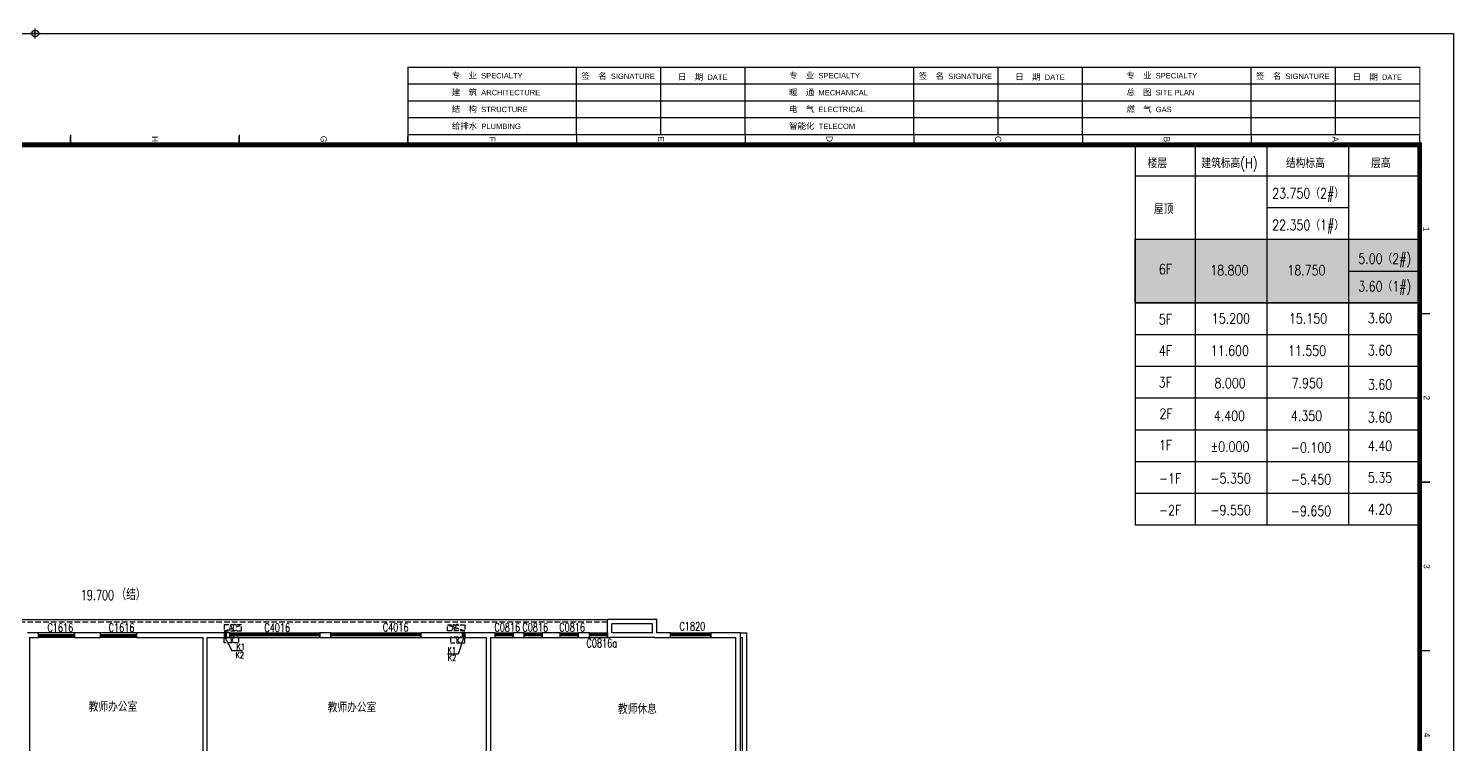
# Model space of a CAD drawing. Extents: x 447078 to 1776277, y 243534 to 519428.
# Drawn here: x 1568507 to 1631882, y 487581 to 519428 of the extents above; entities that cross this region are included whole.
import ezdxf
from ezdxf.enums import TextEntityAlignment as Align

# ---------------------------------------------------------------- set-up
doc = ezdxf.new("R2010")
doc.units = 0
doc.header["$LTSCALE"] = 1000
doc.header["$MEASUREMENT"] = 0
for name, pattern in [('AP-02-RETAIL$0$DASH', [0.35, 0.25, -0.1]), ('DASH', [0.35, 0.25, -0.1]), ('HIDDEN3', [1.905, 1.27, -0.635])]:
    doc.linetypes.add(name, pattern=pattern)
for name, color, linetype in [('A-APRO', 11, 'Continuous'), ('A-EQPM-MECH', 191, 'Continuous'), ('A-FIXT-DASH', 211, 'HIDDEN3'), ('A-OVER', 23, 'Continuous'), ('A-WALL', 140, 'Continuous'), ('A-WALL-HATH', 8, 'Continuous'), ('A-WIND', 2, 'Continuous'), ('A-WIND-IDEN', 4, 'Continuous'), ('G-0-XREF', 2, 'Continuous'), ('G-ANNO-NOTE', 80, 'Continuous'), ('图框CCDI_B0GA0+0.00$0$G-ANNO-TEXT', 33, 'Continuous'), ('图框CCDI_B0GA0+0.00$0$G-BORD', 3, 'Continuous')]:
    doc.layers.add(name, color=color, linetype=linetype)
doc.styles.add('_TCH_DIM', font='SIMPLEX', dxfattribs={"bigfont": 'GBCBIG'})
doc.styles.add('_TCH_WINDOW', font='SIMPLEX', dxfattribs={"height": 3.5, "bigfont": 'GBCBIG'})
doc.styles.add('CCDI-TOG-02', font='simplex.shx', dxfattribs={"width": 0.8, "bigfont": 'zjdz.shx'})
doc.styles.add('CCDI_T_G02', font='simplex.shx', dxfattribs={"width": 0.8, "bigfont": 'zjdz.shx'})
doc.styles.add('Note$0$CCDI-TOG-02', font='simplex.shx', dxfattribs={"width": 0.8, "bigfont": 'zjdz.shx'})
doc.styles.add('图框CCDI_B0GA0+0.00$0$CCDI_T_G01', font='')
doc.styles.get('图框CCDI_B0GA0+0.00$0$CCDI_T_G01').set_extended_font_data('Arial')

# ---------------------------------------------------------------- blocks, each defined once
blk = doc.blocks.new('图框CCDI_B0GA0+0.00$0$MidPoitent')
for p, q in [((-1.5, 0), (1.5, 0)), ((0, -1.5), (0, 1.5))]:
    blk.add_line(p, q)
blk.add_circle((0, 0), 1)
blk = doc.blocks.new('图框CCDI_B0GA0+0.00')
at = {"layer": '图框CCDI_B0GA0+0.00$0$G-BORD'}
for p, q in [((8300, 83150), (8300, 83400)), ((13300, 83150), (13300, 83400)), ((1500, 83100), (1500, 53100)), ((2000, 83100), (2000, 53100)), ((2500, 83100), (2500, 53100)), ((3300, 83100), (3050, 83100)), ((3300, 83100), (3050, 83100)), ((3000, 80600), (1000, 80600)), ((3000, 78100), (1000, 78100)), ((3050, 78100), (3300, 78100)), ((3000, 73100), (1000, 73100)), ((3050, 73100), (3300, 73100)), ((3000, 70600), (1000, 70600)), ((3000, 68100), (1000, 68100)), ((3050, 68100), (3300, 68100)), ((3000, 63100), (1000, 63100)), ((3050, 63100), (3300, 63100)), ((3000, 60600), (1000, 60600)), ((3000, 58100), (1000, 58100)), ((3050, 58100), (3300, 58100)), ((3300, 53100), (3050, 53100)), ((3300, 53100), (3050, 53100)), ((3300, 48100), (3050, 48100)), ((3300, 48100), (3050, 48100)), ((3300, 43100), (3050, 43100)), ((3300, 43100), (3050, 43100))]:
    blk.add_line(p, q, dxfattribs=at)
blk.add_lwpolyline([(0, 84100), (118900, 84100), (118900, 0), (0, 0)], close=True, dxfattribs=at)
at = {"layer": '图框CCDI_B0GA0+0.00$0$G-BORD', "const_width": 35}
for points in [[(8300, 83400), (8300, 83100)], [(13300, 83400), (13300, 83100)], [(18300, 83100), (18300, 83400)], [(3000, 83100), (3000, 53100)], [(3300, 83100), (3300, 63100)], [(3300, 78100), (3000, 78100)], [(3300, 73100), (3000, 73100)], [(3300, 68100), (3000, 68100)], [(3300, 63100), (3000, 63100)], [(3300, 58100), (3000, 58100)], [(3300, 48100), (3000, 48100)], [(3300, 43100), (3000, 43100)]]:
    blk.add_lwpolyline(points, dxfattribs=at)
at = {"layer": '图框CCDI_B0GA0+0.00$0$G-BORD'}
blk.add_lwpolyline([(3300, 83100, 35, 35, 0), (1000, 83100, 35, 35, 0), (1000, 53100, 35, 35, 0), (3300, 53100, 0, 0, 0)], format="xyseb", dxfattribs=at)
at = {"layer": '图框CCDI_B0GA0+0.00$0$G-BORD', "const_width": 140}
blk.add_lwpolyline([(3300, 83100), (117900, 83100), (117900, 1000), (3300, 1000)], close=True, dxfattribs=at)
at = {"layer": '图框CCDI_B0GA0+0.00$0$G-BORD', "xscale": 100, "yscale": 100, "zscale": 100, "rotation": 180}
blk.add_blockref('图框CCDI_B0GA0+0.00$0$MidPoitent', (0, 42050), dxfattribs=at)
at = {"layer": '图框CCDI_B0GA0+0.00$0$G-ANNO-TEXT', "style": '图框CCDI_B0GA0+0.00$0$CCDI_T_G01'}
for s, p in [('1', (5800, 83295)), ('2', (10800, 83309)), ('3', (15800, 83307)), ('4', (20800, 83311)), ('A', (3134, 80600)), ('B', (3137, 75600)), ('C', (3129, 70600)), ('D', (3126, 65600)), ('E', (3128, 60600)), ('F', (3130, 55600)), ('G', (3130, 50600)), ('H', (3130, 45600))]:
    blk.add_text(s, height=180, dxfattribs=at).set_placement(p, align=Align.MIDDLE_CENTER)
at = {"layer": '图框CCDI_B0GA0+0.00$0$G-ANNO-TEXT', "char_height": 200, "rotation": 90, "style": '图框CCDI_B0GA0+0.00$0$CCDI_T_G01'}
for s, insert, width, attachment_point, line_spacing_factor in [('{\\fSimSun|b0|i0|c134|p54;\\H0.9x;日  期 \\fArial|b0|i0|c0|p39;\\H0.8889x;DATE}', (1295, 81841), 2500, 5, 0.96), ('{\\fSimSun|b0|i0|c134|p54;\\H0.9x;签  名 \\fArial|b0|i0|c0|p34;\\H0.8889x;SIGNATURE}', (1268, 78246), 3400, 4, 0.9), ('{\\fSimSun|b0|i0|c134|p54;\\H0.9x;专  业\\fSimSun|b0|i0|c0|p54; \\fArial|b0|i0|c0|p34;\\H0.8889x;SPECIALTY}', (1250, 74400), 5000, 4, 0.9), ('{\\fSimSun|b0|i0|c134|p54;\\H0.9x;总  图\\fSimSun|b0|i0|c0|p54; \\fArial|b0|i0|c0|p34;\\H0.8889x;SITE PLAN}', (1750, 74400), 3400, 4, 0.9), ('{\\fSimSun|b0|i0|c134|p54;\\H0.9x;燃  气\\fSimSun|b0|i0|c0|p54; \\fArial|b0|i0|c0|p34;\\H0.8889x;GAS}', (2250, 74400), 3400, 4, 0.9), ('{\\fSimSun|b0|i0|c134|p54;\\H0.9x;日  期 \\fArial|b0|i0|c0|p39;\\H0.8889x;DATE}', (1295, 71841), 2500, 5, 0.96), ('{\\fSimSun|b0|i0|c134|p54;\\H0.9x;签  名 \\fArial|b0|i0|c0|p34;\\H0.8889x;SIGNATURE}', (1268, 68246), 3400, 4, 0.9), ('{\\fSimSun|b0|i0|c134|p54;\\H0.9x;专  业\\fSimSun|b0|i0|c0|p54; \\fArial|b0|i0|c0|p34;\\H0.8889x;SPECIALTY}', (1250, 64400), 5000, 4, 0.9), ('{\\fSimSun|b0|i0|c134|p54;\\H0.9x;暖  通\\fSimSun|b0|i0|c0|p54; \\fArial|b0|i0|c0|p34;\\H0.8889x;MECHANICAL}', (1755, 64400), 3445.37, 4, 0.9), ('{\\fSimSun|b0|i0|c134|p54;\\H0.9x;电  气\\fSimSun|b0|i0|c0|p54; \\fArial|b0|i0|c0|p34;\\H0.8889x;ELECTRICAL}', (2250, 64400), 3400, 4, 0.9), ('{\\fSimSun|b0|i0|c134|p54;\\H0.9x;智能化\\fSimSun|b0|i0|c0|p54; \\fArial|b0|i0|c0|p34;\\H0.8889x;TELECOM}', (2750, 64400), 3400, 4, 0.9), ('{\\fSimSun|b0|i0|c134|p54;\\H0.9x;日  期 \\fArial|b0|i0|c0|p39;\\H0.8889x;DATE}', (1295, 61841), 2500, 5, 0.96), ('{\\fSimSun|b0|i0|c134|p54;\\H0.9x;签  名 \\fArial|b0|i0|c0|p34;\\H0.8889x;SIGNATURE}', (1268, 58246), 3400, 4, 0.9), ('{\\fSimSun|b0|i0|c134|p54;\\H0.9x;建  筑\\fSimSun|b0|i0|c0|p54; \\fArial|b0|i0|c0|p34;\\H0.8889x;ARCHITECTURE}', (1750, 54400), 5000, 4, 0.9), ('{\\fSimSun|b0|i0|c134|p54;\\H0.9x;结  构\\fSimSun|b0|i0|c0|p54; \\fArial|b0|i0|c0|p34;\\H0.8889x;STRUCTURE}', (2250, 54400), 5000, 4, 0.9), ('{\\fSimSun|b0|i0|c134|p54;\\H0.9x;专  业\\fSimSun|b0|i0|c0|p54; \\fArial|b0|i0|c0|p34;\\H0.8889x;SPECIALTY}', (1250, 54400), 5000, 4, 0.9), ('{\\fSimSun|b0|i0|c134|p54;\\H0.9x;给排水\\fSimSun|b0|i0|c0|p54; \\fArial|b0|i0|c0|p34;\\H0.8889x;PLUMBING}', (2750, 54400), 3400, 4, 0.9)]:
    blk.add_mtext(s, dxfattribs=dict(at, insert=insert, width=width, attachment_point=attachment_point, line_spacing_factor=line_spacing_factor))
blk = doc.blocks.new('cgb')
at = {"layer": 'G-ANNO-NOTE', "ltscale": 5}
for p, q in [((-570, 6400), (6600, 6400)), ((-570, 6400), (-570, -3200)), ((943, 6400), (943, -3200)), ((2743, 6400), (2743, -3200)), ((4800, 6400), (4800, -3200)), ((-570, 5600), (6600, 5600)), ((2743, 4800), (4800, 4800)), ((-570, 4000), (6600, 4000)), ((4800, 3200), (6600, 3200)), ((-570, 2400), (6600, 2400)), ((-570, 1600), (6600, 1600)), ((-570, 800), (6600, 800)), ((-570, 0), (6600, 0)), ((-570, -800), (6600, -800)), ((-570, -1600), (6600, -1600)), ((-570, -2400), (6600, -2400)), ((-570, -3200), (6600, -3200))]:
    blk.add_line(p, q, dxfattribs=at)
at = {"layer": 'G-ANNO-NOTE'}
blk.add_line((6600, 6400), (6600, -3200), dxfattribs=at)
at = {"layer": 'G-ANNO-NOTE', "color": 7, "style": 'CCDI-TOG-02', "width": 0.8}
for s, p in [('楼层', (-258, 5793)), ('建筑标高(H)', (1097, 5793)), ('结构标高', (3227, 5793)), ('层高', (5373, 5793)), ('23.750（2#）', (2881, 5032)), ('屋顶', (-101, 4639)), ('22.350（1#）', (2881, 4232)), ('5.00（2#)', (5050, 3384)), ('6F', (24, 3118)), ('18.800', (1320, 3092)), ('18.750', (3263, 3092)), ('3.60（1#)', (5050, 2687)), ('5F', (24, 1854)), ('15.200', (1360, 1876)), ('15.150', (3304, 1876)), ('3.60', (5293, 1887)), ('4F', (24, 1064)), ('11.600', (1334, 1065)), ('11.550', (3278, 1065)), ('3.60', (5293, 1075)), ('3F', (20, 266)), ('8.000', (1426, 249)), ('7.950', (3370, 249)), ('3.60', (5293, 211)), ('2F', (40, -524)), ('4.400', (1409, -577)), ('4.350', (3353, -577)), ('3.60', (5293, -615)), ('1F', (28, -1316)), ('%%P0.000', (1327, -1352)), ('-0.100', (3353, -1377)), ('4.40', (5293, -1333)), ('-1F', (28, -2156)), ('-5.350', (1327, -2152)), ('-5.450', (3353, -2177)), ('5.35', (5293, -2133)), ('-2F', (28, -2956)), ('-9.550', (1327, -2952)), ('-9.650', (3353, -2977)), ('4.20', (5293, -2933))]:
    blk.add_text(s, height=255, dxfattribs=at).set_placement(p)
blk = doc.blocks.new('KT-SWSN')
at = {"layer": 'A-EQPM-MECH', "linetype": 'DASH', "ltscale": 0.8}
blk.add_line((934546, 493315), (935311, 493581), dxfattribs=at)
for points in [[(934546, 493315), (935311, 493315), (935311, 493581), (934546, 493581)], [(935183, 492788), (934546, 492788), (934546, 493038), (935183, 493038)]]:
    blk.add_lwpolyline(points, close=True, dxfattribs=at)
at = {"layer": 'A-EQPM-MECH'}
blk.add_lwpolyline([(934546, 493013), (934646, 493013), (934646, 493263), (934546, 493263)], close=True, dxfattribs=at)
blk.add_lwpolyline([(934596, 493263), (934596, 493013)], dxfattribs=at)
at = {"layer": 'A-FIXT-DASH'}
blk.add_lwpolyline([(934596, 493013), (934887, 492446), (935357, 492446)], dxfattribs=at)
at = {"layer": 'A-EQPM-MECH', "style": '_TCH_DIM', "width": 0.705882}
blk.add_text('AC', height=297.5, dxfattribs=at).set_placement((934762, 493315))
at = {"layer": 'A-EQPM-MECH', "style": 'Note$0$CCDI-TOG-02', "text_generation_flag": 4, "width": 0.8}
blk.add_text('K', height=200, dxfattribs=at).set_placement((934822, 493006))
at = {"layer": 'A-FIXT-DASH', "style": 'CCDI_T_G02', "width": 0.8}
blk.add_text('K1', height=265.8, dxfattribs=at).set_placement((935094, 492483))
blk = doc.blocks.new('bc-kty')
at = {"layer": 'A-EQPM-MECH', "linetype": 'DASH', "ltscale": 0.8}
blk.add_line((100, 176), (-665, 443), dxfattribs=at)
for points in [[(100, 176), (-665, 176), (-665, 443), (100, 443)], [(-538, -350), (100, -350), (100, -100), (-538, -100)]]:
    blk.add_lwpolyline(points, close=True, dxfattribs=at)
at = {"layer": 'A-EQPM-MECH'}
blk.add_lwpolyline([(100, -125), (0, -125), (0, 125), (100, 125)], close=True, dxfattribs=at)
blk.add_lwpolyline([(50, 125), (50, -125)], dxfattribs=at)
at = {"layer": 'A-FIXT-DASH'}
blk.add_lwpolyline([(50, -125), (-194, -849), (-664, -849)], dxfattribs=at)
at = {"layer": 'A-EQPM-MECH', "style": '_TCH_DIM', "width": 0.705882}
blk.add_text('AC', height=297.5, dxfattribs=at).set_placement((-487, 176))
at = {"layer": 'A-EQPM-MECH', "style": 'Note$0$CCDI-TOG-02', "text_generation_flag": 4, "width": 0.8}
blk.add_text('K', height=200, dxfattribs=at).set_placement((-284, -132))
at = {"layer": 'A-FIXT-DASH', "style": 'CCDI_T_G02', "width": 0.8}
blk.add_text('K1', height=265.8, dxfattribs=at).set_placement((-664, -812))
blk = doc.blocks.new('$TCHSYS$WIN2D')
for p, q in [((-0.5, 0.5), (0.5, 0.5)), ((-0.5, 0.5), (-0.5, -0.5)), ((0.5, 0.5), (0.5, -0.5)), ((0.5, 0.167), (-0.5, 0.167)), ((0.5, -0.167), (-0.5, -0.167)), ((-0.5, -0.5), (0.5, -0.5))]:
    blk.add_line(p, q)

msp = doc.modelspace()

# ---------------------------------------------------------------- hatches: boundary and pattern name
at = {"layer": 'A-WALL-HATH'}
h = msp.add_hatch(color=256, dxfattribs=at)
h.dxf.hatch_style = 1
h.paths.add_polyline_path([(1617728.2, 510052.2), (1630381.5, 510052.2), (1630381.5, 507228.7), (1617728.2, 507228.7)])

# ---------------------------------------------------------------- linework, layer by layer
at = {"layer": 'A-OVER'}
msp.add_line((1541056.6, 493141.4), (1594256.9, 493141.4), dxfattribs=at)
at = {"layer": 'A-OVER', "linetype": 'AP-02-RETAIL$0$DASH'}
msp.add_line((1537656.9, 493041.4), (1594256.9, 493041.4), dxfattribs=at)
at = {"layer": 'A-WALL'}
for p, q in [((1594256.9, 492541.4), (1594256.9, 493141.4)), ((1596456.9, 493141.4), (1594256.9, 493141.4)), ((1596456.9, 492541.4), (1596456.9, 493141.4)), ((1568956.9, 492541.4), (1568456.9, 492541.4)), ((1568956.9, 492341.4), (1568956.9, 492541.4)), ((1571706.9, 492541.4), (1570556.9, 492541.4)), ((1570556.9, 492541.4), (1570556.9, 492341.4)), ((1571706.9, 492341.4), (1571706.9, 492541.4)), ((1576356.9, 492541.4), (1573306.9, 492541.4)), ((1573306.9, 492541.4), (1573306.9, 492341.4)), ((1577456.9, 492541.4), (1576356.9, 492541.4)), ((1577456.9, 492341.4), (1577456.9, 492541.4)), ((1581956.9, 492541.4), (1581456.9, 492541.4)), ((1581456.9, 492541.4), (1581456.9, 492341.4)), ((1581956.9, 492341.4), (1581956.9, 492541.4)), ((1588956.9, 492541.4), (1585956.9, 492541.4)), ((1585956.9, 492541.4), (1585956.9, 492341.4)), ((1589256.9, 492541.4), (1588956.9, 492541.4)), ((1589256.9, 492341.4), (1589256.9, 492541.4)), ((1590556.9, 492541.4), (1590056.9, 492541.4)), ((1590056.9, 492541.4), (1590056.9, 492341.4)), ((1590556.9, 492341.4), (1590556.9, 492541.4)), ((1592156.9, 492541.4), (1591356.9, 492541.4)), ((1591356.9, 492541.4), (1591356.9, 492341.4)), ((1592156.9, 492341.4), (1592156.9, 492541.4)), ((1593456.9, 492541.4), (1592956.9, 492541.4)), ((1592956.9, 492541.4), (1592956.9, 492341.4)), ((1593456.9, 492341.4), (1593456.9, 492541.4)), ((1594256.9, 492541.4), (1594256.9, 492341.4)), ((1594456.9, 492541.4), (1594456.9, 492941.4)), ((1596256.9, 492941.4), (1594456.9, 492941.4)), ((1596256.9, 492541.4), (1594456.9, 492541.4)), ((1596256.9, 492541.4), (1596256.9, 492941.4)), ((1597056.9, 492541.4), (1596456.9, 492541.4)), ((1597056.9, 492341.4), (1597056.9, 492541.4)), ((1600156.9, 492541.4), (1598856.9, 492541.4)), ((1598856.9, 492541.4), (1598856.9, 492341.4)), ((1600156.9, 492541.4), (1600156.9, 485241.4)), ((1600156.9, 492541.4), (1600456.9, 492541.4)), ((1600156.9, 492541.4), (1600156.9, 492341.4)), ((1600456.9, 483941.4), (1600456.9, 492541.4)), ((1568556.9, 492341.4), (1568556.9, 484841.4)), ((1568556.9, 492341.4), (1568956.9, 492341.4)), ((1570556.9, 492341.4), (1571706.9, 492341.4)), ((1573306.9, 492341.4), (1576256.9, 492341.4)), ((1576256.9, 492341.4), (1576256.9, 486041.4)), ((1576456.9, 486041.4), (1576456.9, 492341.4)), ((1576456.9, 492341.4), (1577456.9, 492341.4)), ((1581456.9, 492341.4), (1581956.9, 492341.4)), ((1585956.9, 492341.4), (1588856.9, 492341.4)), ((1588856.9, 492341.4), (1588856.9, 484941.4)), ((1589056.9, 492341.4), (1589056.9, 484941.4)), ((1589056.9, 492341.4), (1589256.9, 492341.4)), ((1590056.9, 492341.4), (1590556.9, 492341.4)), ((1591356.9, 492341.4), (1592156.9, 492341.4)), ((1592956.9, 492341.4), (1593456.9, 492341.4)), ((1594256.9, 492341.4), (1594356.9, 492341.4)), ((1596356.9, 492341.4), (1594356.9, 492341.4)), ((1596356.9, 492341.4), (1597056.9, 492341.4)), ((1598856.9, 492341.4), (1599956.9, 492341.4)), ((1599956.9, 492341.4), (1599956.9, 485341.4)), ((1600156.9, 492341.4), (1600256.9, 492341.4)), ((1600256.9, 484141.4), (1600256.9, 492341.4))]:
    msp.add_line(p, q, dxfattribs=at)
at = {"layer": 'A-WALL-HATH'}
msp.add_lwpolyline([(1617728.2, 510052.2), (1630381.5, 510052.2), (1630381.5, 507228.7), (1617728.2, 507228.7)], close=True, dxfattribs=at)

# ---------------------------------------------------------------- block references
at = {"layer": 'A-APRO', "xscale": 1.764705882352941, "yscale": 1.764705882352941, "zscale": 1.764705882352941}
msp.add_blockref('cgb', (1618734.5, 502993.4), dxfattribs=at)
at = {"layer": 'A-EQPM-MECH'}
msp.add_blockref('KT-SWSN', (642661.3, -683.6), dxfattribs=at)
at = {"layer": 'A-WALL'}
msp.add_blockref('bc-kty', (1587806.9, 492454.8), dxfattribs=at)
at = {"layer": 'A-WIND', "yscale": 200}
for p, xscale, zscale, rotation in [((1569756.9, 492441.4), 1600, 1600, 179.9999999998113), ((1572506.9, 492441.4), 1600, 1600, 179.9999999998113), ((1579456.9, 492441.4), -4000, -4000, 179.9999999998113), ((1583956.9, 492441.4), -4000, -4000, 179.9999999998113), ((1589656.9, 492441.4), -800, -800, 180), ((1590956.9, 492441.4), -800, -800, 180), ((1592556.9, 492441.4), -800, -800, 180), ((1593856.9, 492441.4), -800, -800, 180), ((1597956.9, 492441.4), -1800, -1800, 180)]:
    msp.add_blockref('$TCHSYS$WIN2D', p, dxfattribs=dict(at, xscale=xscale, zscale=zscale, rotation=rotation))
at = {"layer": 'G-0-XREF', "xscale": 1.5, "yscale": 1.5, "zscale": 1.5, "rotation": 270}
msp.add_blockref('图框CCDI_B0GA0+0.00', (1505731.5, 519203.4), dxfattribs=at)

# ---------------------------------------------------------------- texts
at = {"layer": 'A-FIXT-DASH', "style": 'CCDI_T_G02', "width": 0.8}
for p in [(1577719.2, 491427.5), (1587156.6, 491303.4)]:
    msp.add_text('K2', height=265.82, dxfattribs=at).set_placement(p)
at = {"layer": 'A-WIND-IDEN', "style": '_TCH_WINDOW', "width": 0.705882}
for s, p in [('C1616', (1569350.1, 492591.1)), ('C1616', (1572071.6, 492591.1)), ('C4016', (1578995.1, 492591.1)), ('C4016', (1584262.1, 492606.4)), ('C0816', (1589224.6, 492606.4)), ('C0816', (1590470.1, 492606.4)), ('C0816', (1592111.6, 492606.4)), ('C1820', (1597459.1, 492652.3)), ('C0816a', (1593323.1, 491902.6))]:
    msp.add_text(s, height=375, rotation=360, dxfattribs=at).set_placement(p)
at = {"layer": 'G-ANNO-NOTE'}
for s, height, style, width, p in [('19.700', 446.25, '_TCH_DIM', 0.705882, (1570828.8, 494003.9)), ('教师办公室', 450, 'CCDI_T_G02', 0.8, (1571184.3, 489040)), ('教师办公室', 450, 'CCDI_T_G02', 0.8, (1581813.8, 489011.5)), ('教师休息', 450, 'CCDI_T_G02', 0.8, (1594722.2, 488936.5))]:
    msp.add_text(s, height=height, dxfattribs=dict(at, style=style, width=width)).set_placement(p)
at = {"layer": 'G-ANNO-NOTE', "style": '_TCH_DIM'}
msp.add_text('（结）', height=506.38, dxfattribs=at).set_placement((1572418.8, 494003.9))

doc.saveas('drawing.dxf')
